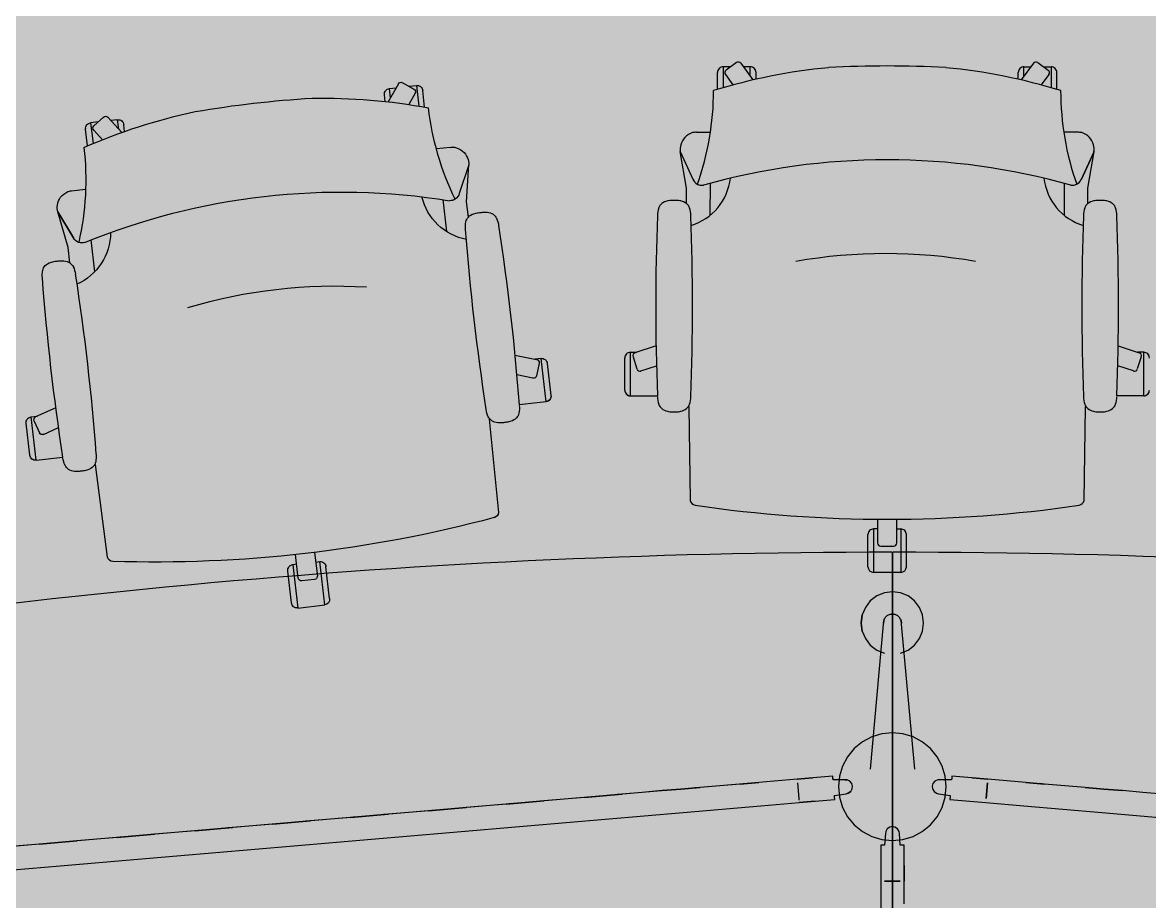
# Model space of a CAD drawing. Header units: millimetres. Extents: x 11706 to 69606, y 10911 to 38811.
# Drawn here: x 21605 to 23047, y 19914 to 21039 of the extents above; entities that cross this region are included whole.
import ezdxf

# ---------------------------------------------------------------- set-up
doc = ezdxf.new("R2010")
doc.units = ezdxf.units.MM
for name, color, linetype in [('floor', 172, 'Continuous'), ('Furniture', 34, 'Continuous'), ('wall', 5, 'Continuous')]:
    doc.layers.add(name, color=color, linetype=linetype)

msp = doc.modelspace()

# ---------------------------------------------------------------- hatches: boundary and pattern name
at = {"layer": 'floor', "true_color": 0xfef4cd}
h = msp.add_hatch(color=254, dxfattribs=at)
h.paths.add_polyline_path([(16506.5, 11710.5), (12406.5, 11710.5), (12406.6, 15810.5), (16506.5, 15810.5), (16506.5, 14810.5), (16606.5, 14810.5), (16606.5, 16010.5), (16506.5, 16010.5), (16506.5, 16910.5), (16606.5, 16910.5), (16606.5, 18185.5), (12406.5, 18185.5), (12406.5, 22335.5), (18706.5, 22335.5), (18706.5, 22085.5), (18956.5, 22085.5), (18956.5, 17085.5), (18706.5, 17085.5), (18706.5, 16485.5), (19306.5, 16485.5), (19306.5, 17085.5), (19056.5, 17085.5), (19056.5, 22085.5), (19306.5, 22085.5), (19306.5, 22335.5), (26106.5, 22335.5), (26106.5, 22085.5), (26706.5, 22085.5), (26706.5, 22685.5), (26106.5, 22685.5), (26106.5, 22435.5), (19306.5, 22435.5), (19306.5, 22956.8), (19206.5, 22956.8), (19206.5, 22685.5), (18706.5, 22685.5), (18706.5, 22435.5), (12406.5, 22435.5), (12406.5, 27460.5), (12606.5, 27460.5), (12606.5, 28260.5), (13406.5, 28260.5), (13406.5, 27460.5), (19206.5, 27460.5), (19206.5, 23766.8), (19306.5, 23766.8), (19306.5, 27460.5), (26356.5, 27460.5), (26356.5, 23766.8), (26456.5, 23766.8), (26456.5, 27460.5), (31206.5, 27460.5), (31206.5, 22435.5), (28206.5, 22435.5), (28206.5, 22335.5), (31206.5, 22335.5), (31206.5, 16835.5), (28206.5, 16835.5), (28206.5, 16735.5), (31206.5, 16735.5), (31206.5, 11710.5), (26806.5, 11710.5), (26806.5, 13826.7), (26706.5, 13826.7), (26706.5, 11710.5), (16606.5, 11710.5), (16606.5, 13910.5), (16506.5, 13910.5)])
h.paths.add_polyline_path([(26106.5, 17085.5), (26706.5, 17085.5), (26706.5, 16485.5), (26106.5, 16485.5)], flags=16)
at = {"layer": 'wall', "true_color": 0x706e6b}
h = msp.add_hatch(color=8, dxfattribs=at)
h.paths.add_polyline_path([(12406.5, 15910.5), (16506.5, 15910.5), (16506.5, 16010.5), (16606.5, 16010.5), (16606.5, 14810.5), (16506.5, 14810.5), (16506.5, 15810.5), (12406.5, 15810.5)])
h.paths.add_polyline_path([(68906.5, 19785.5), (65406.5, 19785.5), (65406.5, 19885.5), (65306.5, 19885.5), (65306.5, 19585.5), (65406.5, 19585.5), (65406.5, 19685.5), (68906.5, 19685.5)])
h.paths.add_polyline_path([(68906.5, 22460.5), (64667.3, 22460.5), (64667.3, 22311.1), (65306.5, 22311.1), (65306.5, 20885.5), (65406.5, 20885.5), (65406.5, 22311.1), (68906.5, 22311.1)])
h.paths.add_polyline_path([(16606.5, 13910.5), (16506.5, 13910.5), (16506.5, 11710.5), (16606.5, 11710.5)])
h.paths.add_polyline_path([(65406.5, 18585.5), (65306.5, 18585.5), (65306.5, 17010.5), (65406.5, 17010.5)])
h.paths.add_polyline_path([(63706.5, 16485.5), (63506.5, 16485.5), (63506.5, 11710.5), (63706.5, 11710.5)])
h.paths.add_polyline_path([(63906.5, 17010.5), (63706.5, 17010.5), (63706.5, 16760.5), (63906.5, 16760.5)])
h.paths.add_polyline_path([(66906.5, 17010.5), (64906.5, 17010.5), (64906.5, 16760.5), (66906.5, 16760.5)])
h.paths.add_polyline_path([(63481.5, 27460.5), (63331.5, 27460.5), (63331.5, 22685.5), (63481.5, 22685.5)], flags=16)
h.paths.add_polyline_path([(63856.5, 22460.5), (63706.5, 22460.5), (63706.5, 22310.5), (63856.5, 22310.5)], flags=17)
h.paths.add_polyline_path([(56081.5, 16485.5), (55931.5, 16485.5), (55931.5, 11710.5), (56081.5, 11710.5)])
h.paths.add_polyline_path([(48681.5, 16485.5), (48531.5, 16485.5), (48531.5, 11710.5), (48681.5, 11710.5)])
h.paths.add_polyline_path([(48681.5, 27460.5), (48531.5, 27460.5), (48531.5, 22685.5), (48681.5, 22685.5)], flags=16)
h.paths.add_polyline_path([(19056.5, 22085.5), (18956.5, 22085.5), (18956.5, 17085.5), (19056.5, 17085.5)])
h.paths.add_polyline_path([(26806.5, 13826.7), (26706.5, 13826.7), (26706.5, 11710.5), (26806.5, 11710.5)])
h.paths.add_polyline_path([(18706.5, 22435.5), (12406.5, 22435.5), (12406.5, 22335.5), (18706.5, 22335.5)])
h.paths.add_polyline_path([(26106.5, 22435.5), (19306.5, 22435.5), (19306.5, 22335.5), (26106.5, 22335.5)], flags=17)
h.paths.add_polyline_path([(12406.5, 18085.5), (12406.5, 18185.5), (16606.5, 18185.5), (16606.5, 16910.5), (16506.5, 16910.5), (16506.5, 18085.5)])
h.paths.add_polyline_path([(31206.5, 16835.5), (28206.5, 16835.5), (28206.5, 16735.5), (31206.5, 16735.5)])
h.paths.add_polyline_path([(19306.5, 22956.8), (19206.5, 22956.8), (19206.5, 22685.5), (19306.5, 22685.5)], flags=17)
h.paths.add_polyline_path([(28206.5, 22435.5), (31206.5, 22435.5), (31206.5, 22335.5), (28206.5, 22335.5)], flags=17)
h.paths.add_polyline_path([(69506.5, 20085.5), (68906.5, 20085.5), (68906.5, 19485.5), (69506.5, 19485.5)])
h.paths.add_polyline_path([(66906.5, 15610.5), (66906.5, 17010.5), (68906.5, 17010.5), (68906.5, 17885.5), (69606.5, 17885.5), (69606.5, 16310.5), (67606.5, 16310.5), (67606.5, 15610.5)])
h.paths.add_polyline_path([(48606.5, 20751.9), (48506.5, 20751.9), (48506.5, 18419.2), (48606.5, 18419.2)])
h.paths.add_polyline_path([(43506.5, 11710.5), (44106.5, 11710.5), (44106.5, 11010.5), (43506.5, 11010.5)])
h.paths.add_polyline_path([(63106.5, 22685.5), (63706.5, 22685.5), (63706.5, 22085.5), (63106.5, 22085.5)], flags=17)
h.paths.add_polyline_path([(69606.5, 23085.5), (68906.5, 23085.5), (68906.5, 21685.5), (69606.5, 21685.5)])
h.paths.add_polyline_path([(65706.5, 11710.5), (66906.5, 11710.5), (66906.5, 14610.5), (67606.5, 14610.5), (67606.5, 10910.5), (65706.5, 10910.5)])
h.paths.add_polyline_path([(62706.5, 11710.5), (64106.5, 11710.5), (64106.5, 10910.5), (62706.5, 10910.5)])
h.paths.add_polyline_path([(55306.5, 11710.5), (56706.5, 11710.5), (56706.5, 10910.5), (55306.5, 10910.5)])
h.paths.add_polyline_path([(47906.5, 11710.5), (49306.5, 11710.5), (49306.5, 10910.5), (47906.5, 10910.5)])
h.paths.add_polyline_path([(60506.5, 11710.5), (61106.5, 11710.5), (61106.5, 11010.5), (60506.5, 11010.5)])
h.paths.add_polyline_path([(58306.5, 11710.5), (58906.5, 11710.5), (58906.5, 11010.5), (58306.5, 11010.5)])
h.paths.add_polyline_path([(53106.5, 11710.5), (53706.5, 11710.5), (53706.5, 11010.5), (53106.5, 11010.5)])
h.paths.add_polyline_path([(50906.5, 11710.5), (51506.5, 11710.5), (51506.5, 11010.5), (50906.5, 11010.5)])
h.paths.add_polyline_path([(45706.5, 11710.5), (46306.5, 11710.5), (46306.5, 11010.5), (45706.5, 11010.5)])
h.paths.add_polyline_path([(48306.5, 17085.5), (48906.5, 17085.5), (48906.5, 16485.5), (48306.5, 16485.5)])
h.paths.add_polyline_path([(55706.5, 17085.5), (56306.5, 17085.5), (56306.5, 16485.5), (55706.5, 16485.5)])
h.paths.add_polyline_path([(63106.5, 17085.5), (63706.5, 17085.5), (63706.5, 16485.5), (63106.5, 16485.5)])
h.paths.add_polyline_path([(55706.5, 22685.5), (56306.5, 22685.5), (56306.5, 22085.5), (55706.5, 22085.5)], flags=17)
h.paths.add_polyline_path([(48306.5, 22685.5), (48906.5, 22685.5), (48906.5, 22085.5), (48306.5, 22085.5)], flags=17)
h.paths.add_polyline_path([(40506.5, 11710.5), (41906.5, 11710.5), (41906.5, 10910.5), (40506.5, 10910.5)])
h.paths.add_polyline_path([(33506.5, 17085.5), (34106.5, 17085.5), (34106.5, 16485.5), (33506.5, 16485.5)])
h.paths.add_polyline_path([(40906.5, 17085.5), (41506.5, 17085.5), (41506.5, 16485.5), (40906.5, 16485.5)])
h.paths.add_polyline_path([(40906.5, 22685.5), (41506.5, 22685.5), (41506.5, 22085.5), (40906.5, 22085.5)], flags=17)
h.paths.add_polyline_path([(33506.5, 22685.5), (34106.5, 22685.5), (34106.5, 22085.5), (33506.5, 22085.5)], flags=17)
h.paths.add_polyline_path([(26406.5, 20751.9), (26506.5, 20751.9), (26506.5, 18419.2), (26406.5, 18419.2)])
h.paths.add_polyline_path([(33106.5, 11710.5), (34506.5, 11710.5), (34506.5, 10910.5), (33106.5, 10910.5)])
h.paths.add_polyline_path([(38306.5, 11710.5), (38906.5, 11710.5), (38906.5, 11010.5), (38306.5, 11010.5)])
h.paths.add_polyline_path([(36106.5, 11710.5), (36706.5, 11710.5), (36706.5, 11010.5), (36106.5, 11010.5)])
h.paths.add_polyline_path([(30906.5, 11710.5), (31506.5, 11710.5), (31506.5, 11010.5), (30906.5, 11010.5)])
h.paths.add_polyline_path([(11746.5, 20385.5), (12406.5, 20385.5), (12406.5, 20985.5), (11746.5, 20985.5)])
h.paths.add_polyline_path([(12406.5, 20985.5), (11706.5, 20985.5), (11706.5, 23360.5), (12406.5, 23360.5)])
h.paths.add_polyline_path([(11746.5, 18785.5), (12406.5, 18785.5), (12406.5, 18185.5), (11746.5, 18185.5)])
h.paths.add_polyline_path([(11746.5, 15210.5), (12406.5, 15210.5), (12406.5, 15810.5), (11746.5, 15810.5)])
h.paths.add_polyline_path([(11746.5, 13610.5), (12406.5, 13610.5), (12406.5, 13010.5), (11746.5, 13010.5)])
h.paths.add_polyline_path([(12406.5, 18185.5), (11706.5, 18185.5), (11706.5, 15810.5), (12406.5, 15810.5)])
h.paths.add_polyline_path([(25706.5, 11710.5), (27106.5, 11710.5), (27106.5, 10910.5), (25706.5, 10910.5)])
h.paths.add_polyline_path([(18306.5, 11710.5), (19706.5, 11710.5), (19706.5, 10910.5), (18306.5, 10910.5)])
h.paths.add_polyline_path([(28706.5, 11710.5), (29306.5, 11710.5), (29306.5, 11010.5), (28706.5, 11010.5)])
h.paths.add_polyline_path([(23506.5, 11710.5), (24106.5, 11710.5), (24106.5, 11010.5), (23506.5, 11010.5)])
h.paths.add_polyline_path([(21306.5, 11710.5), (21906.5, 11710.5), (21906.5, 11010.5), (21306.5, 11010.5)])
h.paths.add_polyline_path([(16306.5, 11710.5), (16906.5, 11710.5), (16906.5, 11010.5), (16306.5, 11010.5)])
h.paths.add_polyline_path([(14306.5, 11710.5), (14906.5, 11710.5), (14906.5, 11010.5), (14306.5, 11010.5)])
h.paths.add_polyline_path([(11706.5, 13010.5), (12406.5, 13010.5), (12406.5, 11710.5), (12906.5, 11710.5), (12906.5, 10910.5), (11706.5, 10910.5)])
h.paths.add_polyline_path([(18706.5, 17085.5), (19306.5, 17085.5), (19306.5, 16485.5), (18706.5, 16485.5)])
h.paths.add_polyline_path([(26106.5, 17085.5), (26706.5, 17085.5), (26706.5, 16485.5), (26106.5, 16485.5)])
h.paths.add_polyline_path([(26106.5, 22685.5), (26706.5, 22685.5), (26706.5, 22085.5), (26106.5, 22085.5)], flags=17)
h.paths.add_polyline_path([(18706.5, 22685.5), (19306.5, 22685.5), (19306.5, 22085.5), (18706.5, 22085.5)], flags=17)
h.paths.add_polyline_path([(14306.5, 31260.5), (14406.5, 31260.5), (14406.5, 30060.5), (14906.5, 30060.5), (14906.5, 29960.5), (14306.5, 29960.5)], flags=17)
h.paths.add_polyline_path([(26456.5, 27460.5), (26356.5, 27460.5), (26356.5, 23766.8), (26456.5, 23766.8)], flags=17)
h.paths.add_polyline_path([(19306.5, 27460.5), (19206.5, 27460.5), (19206.5, 23766.8), (19306.5, 23766.8)], flags=17)
h.paths.add_polyline_path([(11706.5, 28260.5), (12606.5, 28260.5), (12606.5, 27460.5), (12406.5, 27460.5), (12406.5, 26160.5), (11706.5, 26160.5)])
h.paths.add_polyline_path([(16906.5, 27460.5), (13406.5, 27460.5), (13406.5, 28260.5), (16906.5, 28260.5)])
h.paths.add_polyline_path([(11906.5, 30560.5), (11906.5, 31860.5), (15506.5, 31860.5), (15506.5, 28260.5), (14906.5, 28260.5), (14906.5, 31260.5), (12506.5, 31260.5), (12506.5, 30560.5)])
h.paths.add_polyline_path([(12506.5, 29560.5), (11906.5, 29560.5), (11906.5, 28260.5), (12506.5, 28260.5)], flags=17)
h.paths.add_polyline_path([(33106.5, 27460.5), (34506.5, 27460.5), (34506.5, 28260.5), (33106.5, 28260.5)], flags=16)
h.paths.add_polyline_path([(11746.5, 23960.5), (12406.5, 23960.5), (12406.5, 23360.5), (11746.5, 23360.5)])
h.paths.add_polyline_path([(11746.5, 25560.5), (12406.5, 25560.5), (12406.5, 26160.5), (11746.5, 26160.5)])
h.paths.add_polyline_path([(25706.5, 27460.5), (27106.5, 27460.5), (27106.5, 28260.5), (25706.5, 28260.5)], flags=17)
h.paths.add_polyline_path([(18306.5, 27460.5), (19706.5, 27460.5), (19706.5, 28260.5), (18306.5, 28260.5)], flags=17)
h.paths.add_polyline_path([(23506.5, 27460.5), (24106.5, 27460.5), (24106.5, 28160.5), (23506.5, 28160.5)], flags=17)
h.paths.add_polyline_path([(21306.5, 27460.5), (21906.5, 27460.5), (21906.5, 28160.5), (21306.5, 28160.5)], flags=17)
h.paths.add_polyline_path([(30906.5, 27460.5), (31506.5, 27460.5), (31506.5, 28160.5), (30906.5, 28160.5)], flags=17)
h.paths.add_polyline_path([(28706.5, 27460.5), (29306.5, 27460.5), (29306.5, 28160.5), (28706.5, 28160.5)], flags=17)
h.paths.add_polyline_path([(47906.5, 27660.5), (46306.5, 27660.5), (46306.5, 27460.5), (47906.5, 27460.5)], flags=17)
h.paths.add_polyline_path([(45706.5, 27660.5), (44106.5, 27660.5), (44106.5, 27460.5), (45706.5, 27460.5)], flags=17)
h.paths.add_polyline_path([(43006.5, 27460.5), (43006.5, 28260.5), (43406.5, 28260.5), (43406.5, 29360.5), (44106.5, 29360.5), (44106.5, 28260.5), (44106.5, 27460.5)], flags=16)
h.paths.add_polyline_path([(46306.5, 27460.5), (45706.5, 27460.5), (45706.5, 28160.5), (46306.5, 28160.5)], flags=16)
h.paths.add_polyline_path([(55306.5, 27460.5), (56706.5, 27460.5), (56706.5, 28260.5), (55306.5, 28260.5)], flags=16)
h.paths.add_polyline_path([(47906.5, 27460.5), (49306.5, 27460.5), (49306.5, 28260.5), (47906.5, 28260.5)], flags=16)
h.paths.add_polyline_path([(53106.5, 27460.5), (53706.5, 27460.5), (53706.5, 28160.5), (53106.5, 28160.5)], flags=16)
h.paths.add_polyline_path([(50906.5, 27460.5), (51506.5, 27460.5), (51506.5, 28160.5), (50906.5, 28160.5)], flags=16)
h.paths.add_polyline_path([(38306.5, 27460.5), (38306.5, 28260.5), (38406.5, 28260.5), (38406.5, 29160.5), (39106.5, 29160.5), (39106.5, 28260.5), (39406.5, 28260.5), (39406.5, 27460.5)], flags=16)
h.paths.add_polyline_path([(40969.2, 28260.5), (41451.7, 28260.5), (41451.7, 27460.5), (40969.2, 27460.5)], flags=17)
h.paths.add_polyline_path([(67906.5, 27460.5), (67906.5, 28260.5), (69606.5, 28260.5), (69606.5, 26885.5), (68906.5, 26885.5), (68906.5, 27460.5)])
h.paths.add_polyline_path([(65706.5, 27460.5), (66306.5, 27460.5), (66306.5, 28160.5), (65706.5, 28160.5)])
h.paths.add_polyline_path([(62706.5, 27460.5), (64106.5, 27460.5), (64106.5, 28260.5), (62706.5, 28260.5)], flags=16)
h.paths.add_polyline_path([(60506.5, 27460.5), (61106.5, 27460.5), (61106.5, 28160.5), (60506.5, 28160.5)], flags=16)
h.paths.add_polyline_path([(58306.5, 27460.5), (58906.5, 27460.5), (58906.5, 28160.5), (58306.5, 28160.5)], flags=16)
h.paths.add_polyline_path([(69506.5, 25285.5), (68906.5, 25285.5), (68906.5, 24685.5), (69506.5, 24685.5)])
h.paths.add_polyline_path([(48906.5, 31560.5), (48606.5, 31560.5), (48606.5, 31260.5), (48906.5, 31260.5)])
h.paths.add_polyline_path([(48906.5, 38810.5), (48606.5, 38810.5), (48606.5, 38510.5), (48906.5, 38510.5)])
h.paths.add_polyline_path([(45106.5, 33360.5), (45106.5, 38810.5), (44256.5, 38810.5), (44256.5, 38110.5), (44406.5, 38110.5), (44406.5, 33360.5)])
h.paths.add_polyline_path([(41106.5, 32860.5), (41506.5, 32860.5), (41506.5, 33760.5), (41106.5, 33760.5), (41106.5, 38110.5), (40756.5, 38110.5), (40756.5, 38810.5), (41756.5, 38810.5), (41756.5, 38110.5), (41606.5, 38110.5), (41606.5, 31960.5), (41706.5, 31960.5), (41706.5, 31260.5), (41106.5, 31260.5)])
h.paths.add_polyline_path([(43656.5, 38760.5), (43306.5, 38760.5), (43306.5, 38110.5), (43656.5, 38110.5)])
h.paths.add_polyline_path([(42706.5, 38760.5), (42356.5, 38760.5), (42356.5, 38110.5), (42706.5, 38110.5)])
h.paths.add_polyline_path([(33906.5, 37485.5), (33906.5, 38810.5), (39156.5, 38810.5), (39156.5, 38110.5), (34606.5, 38110.5), (34606.5, 37485.5)])
h.paths.add_polyline_path([(39106.5, 31260.5), (38406.5, 31260.5), (38406.5, 30360.5), (39106.5, 30360.5)])
h.paths.add_polyline_path([(33906.5, 32585.5), (34606.5, 32585.5), (34606.5, 31960.5), (39406.5, 31960.5), (39406.5, 31260.5), (33906.5, 31260.5)])
h.paths.add_polyline_path([(38556.5, 34460.5), (39156.5, 34460.5), (39156.5, 33860.5), (38556.5, 33860.5)])
h.paths.add_polyline_path([(38556.5, 36210.5), (39156.5, 36210.5), (39156.5, 35610.5), (38556.5, 35610.5)])
h.paths.add_polyline_path([(36506.5, 34460.5), (37106.5, 34460.5), (37106.5, 33860.5), (36506.5, 33860.5)])
h.paths.add_polyline_path([(36506.5, 36210.5), (37106.5, 36210.5), (37106.5, 35610.5), (36506.5, 35610.5)])
h.paths.add_polyline_path([(34606.5, 36285.5), (33906.5, 36285.5), (33906.5, 33785.5), (34606.5, 33785.5)])
h.paths.add_polyline_path([(41206.5, 33760.5), (41106.5, 33760.5), (41106.5, 32860.5), (41206.5, 32860.5)], flags=17)
h.paths.add_polyline_path([(42606.5, 31260.5), (43406.5, 31260.5), (43406.5, 30360.5), (44106.5, 30360.5), (44106.5, 31260.5), (45106.5, 31260.5), (45106.5, 33360.5), (44406.5, 33360.5), (44406.5, 31960.5), (42606.5, 31960.5)])
h.paths.add_polyline_path([(45206.5, 31360.5), (45106.5, 31360.5), (45106.5, 31260.5), (45206.5, 31260.5)])
h.paths.add_polyline_path([(45006.5, 36635.5), (44506.5, 36635.5), (44506.5, 35635.5), (45006.5, 35635.5)], flags=16)
h.paths.add_polyline_path([(45006.5, 34435.5), (44506.5, 34435.5), (44506.5, 33435.5), (45006.5, 33435.5)], flags=16)
edge = h.paths.add_edge_path()
edge.add_line((65406.5, 20885.5), (65306.5, 20885.5))
edge.add_line((65406.5, 19885.5), (65306.5, 19885.5))
edge.add_line((14406.5, 30060.5), (14575.3, 31124.3))

# ---------------------------------------------------------------- linework, layer by layer
at = {"layer": 'Furniture'}
for p, q in [((22501.7, 20982), (22501.7, 20955.3)), ((22511.3, 20982), (22501.7, 20982)), ((22518.8, 20987.5), (22505.4, 20977.7)), ((22524.3, 20986.6), (22539.8, 20965.2)), ((22536.4, 20982), (22527.6, 20982)), ((22536.4, 20970), (22536.4, 20982)), ((22898.6, 20986.6), (22883.1, 20965.2)), ((22886.6, 20970), (22886.6, 20982)), ((22886.6, 20982), (22895.3, 20982)), ((22904.2, 20987.5), (22917.6, 20977.7)), ((22911.7, 20982), (22921.3, 20982)), ((22921.3, 20982), (22921.3, 20955.3)), ((22494.4, 20953.2), (22494.4, 20974.6)), ((22504.5, 20972.2), (22514.2, 20958.8)), ((22543.7, 20966.1), (22543.7, 20974.6)), ((22879.3, 20966.1), (22879.3, 20974.6)), ((22918.4, 20972.2), (22908.7, 20958.8)), ((22928.6, 20953.2), (22928.6, 20974.6)), ((22086.2, 20960.2), (22073.2, 20937.3)), ((22074.7, 20954.3), (22083.4, 20955.3)), ((22076.1, 20942.3), (22074.7, 20954.3)), ((22091.6, 20961.7), (22106, 20953.6)), ((22099.7, 20957.1), (22109.2, 20958.2)), ((22109.2, 20958.2), (22112.2, 20931.7)), ((22119.7, 20930.4), (22117.3, 20951.8)), ((22069.3, 20937.7), (22068.3, 20946.2)), ((22107.5, 20948.2), (22099.4, 20933.8)), ((21701.8, 20911.5), (21692.3, 20910.4)), ((21692.3, 20910.4), (21695.4, 20883.9)), ((21708.7, 20917.8), (21696.5, 20906.6)), ((21714.3, 20917.5), (21732.1, 20898.1)), ((21726.8, 20914.3), (21718.1, 20913.3)), ((21728.2, 20902.4), (21726.8, 20914.3)), ((21688.4, 20880.9), (21685.9, 20902.3)), ((21696.2, 20901), (21707.4, 20888.8)), ((21735.8, 20899.4), (21734.9, 20907.9)), ((22467.4, 20898.3), (22485.5, 20898.3)), ((22955.5, 20898.3), (22937.5, 20898.3)), ((22152.7, 20879), (22134.8, 20877)), ((22454.8, 20826.8), (22446.8, 20873.6)), ((22446.8, 20873.6), (22463, 20838.3)), ((22976.2, 20873.6), (22960, 20838.3)), ((22960, 20838.3), (22976.2, 20873.6)), ((22968.2, 20826.8), (22976.2, 20873.6)), ((22176.1, 20856.8), (22164, 20819.9)), ((22173.4, 20809.4), (22176.1, 20856.8)), ((21667.8, 20823.4), (21685.8, 20825.4)), ((22454.7, 20807.1), (22454.8, 20826.8)), ((22485, 20833), (22484.8, 20792)), ((22938, 20833), (22938.2, 20792)), ((22968.2, 20807.1), (22968.2, 20826.8)), ((22142.8, 20812.1), (22147.6, 20771.4)), ((22175.8, 20789.8), (22173.4, 20809.4)), ((21663.4, 20750.9), (21650.2, 20796.4)), ((21650.2, 20796.4), (21670.3, 20763.2)), ((21670.3, 20763.2), (21650.2, 20796.4)), ((21665.6, 20731.3), (21663.4, 20750.9)), ((21692.7, 20760.5), (21697.2, 20719.7)), ((22415.8, 20624.9), (22388.8, 20616.1)), ((23007.1, 20624.9), (23034.1, 20616.1)), ((22235.2, 20613.3), (22263, 20607.7)), ((22268.6, 20609), (22260.9, 20608.1)), ((22275, 20553.6), (22268.6, 20609)), ((22375.8, 20568.3), (22375.8, 20609.5)), ((22383.1, 20561.1), (22383.1, 20616.8)), ((22383.1, 20616.8), (22390.9, 20616.8)), ((22386.3, 20611.1), (22391.4, 20595.4)), ((23036.7, 20611.1), (23031.6, 20595.4)), ((23039.8, 20616.8), (23032.1, 20616.8)), ((23039.8, 20561.1), (23039.8, 20616.8)), ((22266.1, 20603), (22262.8, 20586.8)), ((22281.4, 20561.6), (22276.7, 20602.5)), ((22396.4, 20592.9), (22416.4, 20599.4)), ((23026.6, 20592.9), (23006.6, 20599.4)), ((22258.2, 20583.7), (22237.6, 20587.8)), ((22275, 20553.6), (22240.7, 20549.7)), ((22383.1, 20561.1), (22417.6, 20561.1)), ((23039.8, 20561.1), (23005.4, 20561.1)), ((21616.2, 20534.1), (21623.9, 20534.9)), ((21622.5, 20478.7), (21616.2, 20534.1)), ((21647.8, 20545.8), (21621.9, 20534.1)), ((22457.9, 20547), (22459.6, 20427.3)), ((22963.4, 20427.3), (22965.1, 20547)), ((21614.5, 20485.1), (21609.8, 20525.9)), ((21620, 20528.8), (21626.8, 20513.8)), ((21632.1, 20511.8), (21651.2, 20520.5)), ((22202.3, 20531), (22214.3, 20412)), ((21622.5, 20478.7), (21656.8, 20482.6)), ((21713.7, 20354.5), (21698.4, 20473.2)), ((22699.3, 20390.8), (22694.1, 20390.8)), ((22694.2, 20390.8), (22694.2, 20335.1)), ((22699.3, 20403.2), (22699.3, 20372.8)), ((22723.7, 20372.8), (22723.7, 20403.2)), ((22723.7, 20390.8), (22728.8, 20390.8)), ((22728.8, 20390.8), (22728.8, 20335.1)), ((22686.9, 20342.3), (22686.9, 20383.5)), ((22736.1, 20342.3), (22736.1, 20383.5)), ((21978.9, 20360.6), (21982.4, 20330.5)), ((22703.2, 20368.8), (22719.8, 20368.8)), ((21958, 20327.7), (21954.6, 20357.9)), ((21980.3, 20348.4), (21985.4, 20349)), ((21985.3, 20349), (21991.7, 20293.6)), ((22718.2, 18761.8), (22718.2, 20360.2)), ((22718.2, 20360.2), (22718.2, 18761.8)), ((21949.2, 20296), (21944.6, 20336.9)), ((21956, 20345.6), (21951, 20345)), ((21951, 20345), (21957.3, 20289.6)), ((21998.1, 20301.6), (21993.4, 20342.5)), ((22728.8, 20335.1), (22694.1, 20335.1)), ((21978.9, 20326.1), (21962.4, 20324.2)), ((22698.2, 20305), (22689.9, 20298.6)), ((22707.9, 20309), (22698.2, 20305)), ((22718.2, 20310.4), (22707.9, 20309)), ((22728.6, 20309), (22718.2, 20310.4)), ((22738.2, 20305), (22728.6, 20309)), ((22746.5, 20298.6), (22738.2, 20305)), ((21957.3, 20289.6), (21991.8, 20293.6)), ((22683.6, 20290.4), (22679.6, 20280.7)), ((22689.9, 20298.6), (22683.6, 20290.4)), ((22752.8, 20290.4), (22746.5, 20298.6)), ((22756.8, 20280.7), (22752.8, 20290.4)), ((22679.6, 20280.7), (22678.2, 20270.4)), ((22678.2, 20270.4), (22679.6, 20280.7)), ((22679.6, 20280.7), (22678.2, 20270.4)), ((22707.1, 20273.3), (22708.2, 20276.1)), ((22708.9, 20277.3), (22707.2, 20273.9)), ((22711.7, 20280), (22708.9, 20277.3)), ((22718.2, 20282), (22711.7, 20280)), ((22712.4, 20280.4), (22715.2, 20281.5)), ((22715.2, 20281.5), (22718.2, 20281.9)), ((22724.7, 20280), (22718.2, 20282)), ((22718.2, 20281.9), (22721.2, 20281.5)), ((22721.2, 20281.5), (22724, 20280.4)), ((22727.5, 20277.3), (22724.7, 20280)), ((22729.2, 20273.9), (22727.5, 20277.3)), ((22728.2, 20276.1), (22729.4, 20273.3)), ((22758.2, 20270.4), (22756.8, 20280.7)), ((22678.2, 20270.4), (22679.6, 20260)), ((22679.6, 20260), (22678.2, 20270.4)), ((22679.6, 20260), (22683.6, 20250.4)), ((22706.6, 20268.8), (22689.6, 20083.6)), ((22706.7, 20269.7), (22706.6, 20268.8)), ((22707.1, 20273.4), (22706.7, 20269.7)), ((22706.7, 20270.4), (22707.1, 20273.3)), ((22707.2, 20273.9), (22707.1, 20273.4)), ((22729.3, 20273.4), (22729.2, 20273.9)), ((22729.7, 20269.7), (22729.3, 20273.4)), ((22729.4, 20273.3), (22729.8, 20270.4)), ((22729.8, 20268.8), (22729.7, 20269.7)), ((22746.8, 20083.6), (22729.8, 20268.8)), ((22752.8, 20250.4), (22756.8, 20260)), ((22756.8, 20260), (22758.2, 20270.4)), ((22683.6, 20250.4), (22689.9, 20242.1)), ((22746.5, 20242.1), (22752.8, 20250.4)), ((22689.9, 20242.1), (22698.2, 20235.7)), ((22698.2, 20235.7), (22707.9, 20231.7)), ((22728.6, 20231.7), (22738.2, 20235.7)), ((22738.2, 20235.7), (22746.5, 20242.1)), ((22718.2, 20130), (22704.7, 20128.6)), ((22718.2, 20130), (22704.7, 20128.6)), ((22731.7, 20128.6), (22718.2, 20130)), ((22679.9, 20118.3), (22669.4, 20109.7)), ((22691.8, 20124.7), (22679.9, 20118.3)), ((22704.7, 20128.6), (22691.8, 20124.7)), ((22744.6, 20124.7), (22731.7, 20128.6)), ((22756.5, 20118.3), (22744.6, 20124.7)), ((22767, 20109.7), (22756.5, 20118.3)), ((22669.4, 20109.7), (22660.8, 20099.3)), ((22775.6, 20099.3), (22767, 20109.7)), ((22654.5, 20087.4), (22650.5, 20074.4)), ((22660.8, 20099.3), (22654.5, 20087.4)), ((22782, 20087.4), (22775.6, 20099.3)), ((22785.9, 20074.4), (22782, 20087.4)), ((22642, 20074.6), (22596.2, 20070.7)), ((22616.1, 20072.4), (22596.2, 20070.7)), ((22596.2, 20070.7), (22616.1, 20072.4)), ((22642.2, 20071.6), (22642, 20074.6)), ((22642, 20073.9), (22642, 20074.6)), ((22642.2, 20072.1), (22642, 20073.9)), ((22650.5, 20074.4), (22649.2, 20061)), ((22787.2, 20061), (22785.9, 20074.4)), ((22787.2, 20061), (22785.9, 20074.4)), ((22794.4, 20074.6), (22794.2, 20071.6)), ((22794.4, 20073.9), (22794.2, 20071.6)), ((22794.4, 20073.9), (22794.2, 20072.1)), ((22840.3, 20070.7), (22794.4, 20074.6)), ((22794.4, 20074.6), (22794.4, 20073.9)), ((22840.3, 20070.7), (22820.3, 20072.4)), ((22840.3, 20070.7), (22820.3, 20072.4)), ((22820.3, 20072.4), (22840.3, 20070.7)), ((22447.7, 20057.9), (22348.1, 20049.4)), ((22447.7, 20057.9), (22423.8, 20055.9)), ((22447.7, 20057.9), (22423.8, 20055.9)), ((22423.8, 20055.9), (22447.7, 20057.9)), ((22547.3, 20066.5), (22447.7, 20057.9)), ((22471.6, 20060), (22447.7, 20057.9)), ((22471.6, 20060), (22447.7, 20057.9)), ((22447.7, 20057.9), (22471.6, 20060)), ((22471.6, 20060), (22465.6, 20059.5)), ((22497.5, 20062.2), (22471.6, 20060)), ((22523.4, 20064.4), (22497.5, 20062.2)), ((22547.3, 20066.5), (22523.4, 20064.4)), ((22547.3, 20066.5), (22523.4, 20064.4)), ((22523.4, 20064.4), (22547.3, 20066.5)), ((22596.2, 20070.7), (22547.3, 20066.5)), ((22596.6, 20065.7), (22598.3, 20045.8)), ((22642.4, 20069.6), (22642.2, 20072.1)), ((22642.2, 20071.6), (22642.4, 20069.6)), ((22642.4, 20069.6), (22642.2, 20071.6)), ((22657.4, 20069.9), (22642.4, 20069.6)), ((22657.4, 20069.9), (22642.4, 20069.6)), ((22649.2, 20061), (22650.5, 20047.5)), ((22649.2, 20061), (22650.5, 20047.5)), ((22660.2, 20069.7), (22657.4, 20069.9)), ((22657.4, 20069.9), (22660.2, 20069.7)), ((22660.2, 20069.7), (22657.4, 20069.9)), ((22660.2, 20069.7), (22657.4, 20069.9)), ((22663.7, 20068.1), (22660.2, 20069.7)), ((22663.7, 20068.1), (22660.2, 20069.7)), ((22663.7, 20068.1), (22660.2, 20069.7)), ((22666.3, 20064.9), (22663.7, 20068.1)), ((22666.3, 20064.9), (22663.7, 20068.1)), ((22664.9, 20054.9), (22666.8, 20058.4)), ((22664.9, 20054.9), (22666.8, 20058.4)), ((22667.2, 20061.7), (22666.3, 20064.9)), ((22667.2, 20061.7), (22666.3, 20064.9)), ((22667.2, 20061.7), (22666.3, 20064.9)), ((22666.8, 20058.4), (22667.2, 20061.7)), ((22666.8, 20058.4), (22667.2, 20061.7)), ((22666.8, 20058.4), (22667.2, 20061.7)), ((22770.1, 20064.9), (22769.2, 20061.7)), ((22770.1, 20064.9), (22769.2, 20061.7)), ((22769.2, 20061.7), (22769.6, 20058.4)), ((22769.6, 20058.4), (22771.6, 20054.9)), ((22769.6, 20058.4), (22771.6, 20054.9)), ((22772.7, 20068.1), (22770.1, 20064.9)), ((22772.7, 20068.1), (22770.1, 20064.9)), ((22776.3, 20069.7), (22772.7, 20068.1)), ((22779, 20069.9), (22776.3, 20069.7)), ((22794, 20069.6), (22779, 20069.9)), ((22794, 20069.6), (22779, 20069.9)), ((22785.9, 20047.5), (22787.2, 20061)), ((22794.2, 20072.1), (22794, 20069.6)), ((22794.2, 20071.6), (22794, 20069.6)), ((22794.2, 20071.6), (22794, 20069.6)), ((22839.8, 20065.7), (22838.1, 20045.8)), ((22838.1, 20045.8), (22839.8, 20065.7)), ((22889.1, 20066.5), (22840.3, 20070.7)), ((22913, 20064.4), (22889.1, 20066.5)), ((22913, 20064.4), (22889.1, 20066.5)), ((22889.1, 20066.5), (22913, 20064.4)), ((22913, 20064.4), (22907, 20064.9)), ((22938.9, 20062.2), (22913, 20064.4)), ((22964.8, 20060), (22938.9, 20062.2)), ((22988.7, 20057.9), (22964.8, 20060)), ((22988.7, 20057.9), (22964.8, 20060)), ((22964.8, 20060), (22988.7, 20057.9)), ((23012.6, 20055.9), (22988.7, 20057.9)), ((23012.6, 20055.9), (22988.7, 20057.9)), ((22988.7, 20057.9), (23012.6, 20055.9)), ((22348.1, 20049.4), (22248.4, 20040.8)), ((22298.2, 20045.1), (22272.3, 20042.9)), ((22324.1, 20047.3), (22298.2, 20045.1)), ((22348.1, 20049.4), (22324.1, 20047.3)), ((22348.1, 20049.4), (22324.1, 20047.3)), ((22324.1, 20047.3), (22348.1, 20049.4)), ((22372, 20051.4), (22348.1, 20049.4)), ((22372, 20051.4), (22348.1, 20049.4)), ((22348.1, 20049.4), (22372, 20051.4)), ((22372, 20051.4), (22366, 20050.9)), ((22397.9, 20053.7), (22372, 20051.4)), ((22423.8, 20055.9), (22397.9, 20053.7)), ((22429.8, 20056.4), (22423.8, 20055.9)), ((22598.3, 20045.8), (22598.5, 20043.8)), ((22598.7, 20040.8), (22644.5, 20044.7)), ((22644.1, 20049.7), (22659, 20052)), ((22644.1, 20049.7), (22659, 20052)), ((22644.1, 20049.7), (22659, 20052)), ((22644.3, 20047.7), (22644.1, 20049.7)), ((22644.3, 20047.3), (22644.1, 20049.7)), ((22644.5, 20044.7), (22644.3, 20047.7)), ((22644.5, 20045.4), (22644.3, 20047.3)), ((22644.5, 20044.7), (22644.5, 20045.4)), ((22650.5, 20047.5), (22654.5, 20034.5)), ((22659, 20052), (22661.6, 20052.6)), ((22661.6, 20052.6), (22659, 20052)), ((22659, 20052), (22661.6, 20052.6)), ((22659, 20052), (22661.6, 20052.6)), ((22661.6, 20052.6), (22664.9, 20054.9)), ((22661.6, 20052.6), (22664.9, 20054.9)), ((22664.9, 20054.9), (22661.6, 20052.6)), ((22661.6, 20052.6), (22664.9, 20054.9)), ((22771.6, 20054.9), (22774.8, 20052.6)), ((22771.6, 20054.9), (22774.8, 20052.6)), ((22774.8, 20052.6), (22777.4, 20052)), ((22777.4, 20052), (22792.3, 20049.7)), ((22782, 20034.5), (22785.9, 20047.5)), ((22792.1, 20047.7), (22791.9, 20044.7)), ((22792.1, 20047.7), (22791.9, 20045.4)), ((22792.1, 20047.3), (22791.9, 20045.4)), ((22791.9, 20045.4), (22791.9, 20044.7)), ((22791.9, 20044.7), (22837.7, 20040.8)), ((22792.3, 20049.7), (22792.1, 20047.7)), ((22792.3, 20049.7), (22792.1, 20047.3)), ((23012.6, 20055.9), (23006.7, 20056.4)), ((23038.5, 20053.7), (23012.6, 20055.9)), ((23064.4, 20051.4), (23038.5, 20053.7)), ((22148.8, 20032.3), (22049.2, 20023.7)), ((22124.9, 20030.2), (22099, 20028)), ((22148.8, 20032.3), (22124.9, 20030.2)), ((22148.8, 20032.3), (22124.9, 20030.2)), ((22124.9, 20030.2), (22148.8, 20032.3)), ((22248.4, 20040.8), (22148.8, 20032.3)), ((22172.7, 20034.3), (22148.8, 20032.3)), ((22172.7, 20034.3), (22148.8, 20032.3)), ((22148.8, 20032.3), (22172.7, 20034.3)), ((22198.6, 20036.6), (22172.7, 20034.3)), ((22224.5, 20038.8), (22198.6, 20036.6)), ((22248.4, 20040.8), (22224.5, 20038.8)), ((22248.4, 20040.8), (22224.5, 20038.8)), ((22224.5, 20038.8), (22248.4, 20040.8)), ((22230.5, 20039.3), (22224.5, 20038.8)), ((22272.3, 20042.9), (22248.4, 20040.8)), ((22272.3, 20042.9), (22248.4, 20040.8)), ((22248.4, 20040.8), (22272.3, 20042.9)), ((22450.3, 20028), (22549.9, 20036.6)), ((22549.9, 20036.6), (22598.7, 20040.8)), ((22598.7, 20040.8), (22618.7, 20042.5)), ((22618.7, 20042.5), (22598.7, 20040.8)), ((22654.5, 20034.5), (22660.8, 20022.6)), ((22775.6, 20022.6), (22782, 20034.5)), ((22837.7, 20040.8), (22886.5, 20036.6)), ((22886.5, 20036.6), (22986.2, 20028)), ((21949.5, 20015.2), (21849.9, 20006.6)), ((21949.5, 20015.2), (21925.6, 20013.1)), ((21949.5, 20015.2), (21925.6, 20013.1)), ((21925.6, 20013.1), (21949.5, 20015.2)), ((22049.2, 20023.7), (21949.5, 20015.2)), ((21973.4, 20017.2), (21949.5, 20015.2)), ((21973.4, 20017.2), (21949.5, 20015.2)), ((21949.5, 20015.2), (21973.4, 20017.2)), ((21973.4, 20017.2), (21967.5, 20016.7)), ((21999.3, 20019.4), (21973.4, 20017.2)), ((22025.2, 20021.7), (21999.3, 20019.4)), ((22049.2, 20023.7), (22025.2, 20021.7)), ((22049.2, 20023.7), (22025.2, 20021.7)), ((22025.2, 20021.7), (22049.2, 20023.7)), ((22031.2, 20022.2), (22025.2, 20021.7)), ((22073.1, 20025.8), (22049.2, 20023.7)), ((22073.1, 20025.8), (22049.2, 20023.7)), ((22049.2, 20023.7), (22073.1, 20025.8)), ((22073.1, 20025.8), (22067.1, 20025.3)), ((22099, 20028), (22073.1, 20025.8)), ((22251, 20010.9), (22350.6, 20019.5)), ((22350.6, 20019.5), (22450.3, 20028)), ((22660.8, 20022.6), (22669.4, 20012.2)), ((22767, 20012.2), (22775.6, 20022.6)), ((22986.2, 20028), (23085.8, 20019.5)), ((21849.9, 20006.6), (21750.3, 19998.1)), ((21774.2, 20000.1), (21750.3, 19998.1)), ((21774.2, 20000.1), (21750.3, 19998.1)), ((21750.3, 19998.1), (21774.2, 20000.1)), ((21800.1, 20002.3), (21774.2, 20000.1)), ((21826, 20004.6), (21800.1, 20002.3)), ((21849.9, 20006.6), (21826, 20004.6)), ((21849.9, 20006.6), (21826, 20004.6)), ((21826, 20004.6), (21849.9, 20006.6)), ((21873.8, 20008.7), (21849.9, 20006.6)), ((21873.8, 20008.7), (21849.9, 20006.6)), ((21849.9, 20006.6), (21873.8, 20008.7)), ((21873.8, 20008.7), (21867.8, 20008.2)), ((21899.7, 20010.9), (21873.8, 20008.7)), ((21925.6, 20013.1), (21899.7, 20010.9)), ((22051.7, 19993.8), (22151.4, 20002.4)), ((22151.4, 20002.4), (22251, 20010.9)), ((22669.4, 20012.2), (22679.9, 20003.6)), ((22679.9, 20003.6), (22691.8, 19997.2)), ((22709.2, 20001), (22708.2, 19986)), ((22709.6, 20003.6), (22709.2, 20001)), ((22711.6, 20007.1), (22709.6, 20003.6)), ((22711.6, 20007.1), (22709.6, 20003.6)), ((22714.9, 20009.3), (22711.6, 20007.1)), ((22718.2, 20010), (22714.9, 20009.3)), ((22721.5, 20009.3), (22718.2, 20010)), ((22721.5, 20009.3), (22718.2, 20010)), ((22724.8, 20007.1), (22721.5, 20009.3)), ((22726.8, 20003.6), (22724.8, 20007.1)), ((22727.2, 20001), (22726.8, 20003.6)), ((22728.2, 19986), (22727.2, 20001)), ((22728.2, 19986), (22727.2, 20001)), ((22744.6, 19997.2), (22756.5, 20003.6)), ((22756.5, 20003.6), (22767, 20012.2)), ((21650.6, 19989.5), (21551, 19981)), ((21626.7, 19987.5), (21600.8, 19985.2)), ((21650.6, 19989.5), (21626.7, 19987.5)), ((21650.6, 19989.5), (21626.7, 19987.5)), ((21626.7, 19987.5), (21650.6, 19989.5)), ((21750.3, 19998.1), (21650.6, 19989.5)), ((21674.5, 19991.6), (21650.6, 19989.5)), ((21674.5, 19991.6), (21650.6, 19989.5)), ((21650.6, 19989.5), (21674.5, 19991.6)), ((21700.4, 19993.8), (21674.5, 19991.6)), ((21726.3, 19996), (21700.4, 19993.8)), ((21750.3, 19998.1), (21726.3, 19996)), ((21750.3, 19998.1), (21726.3, 19996)), ((21726.3, 19996), (21750.3, 19998.1)), ((21952.1, 19985.3), (22051.7, 19993.8)), ((22691.8, 19997.2), (22704.7, 19993.3)), ((22706.2, 19986), (22703.2, 19986)), ((22703.2, 19986), (22703.2, 19136)), ((22706.2, 19986), (22703.9, 19986)), ((22705.7, 19986), (22703.9, 19986)), ((22704.7, 19993.3), (22718.2, 19992)), ((22704.7, 19993.3), (22718.2, 19992)), ((22708.2, 19986), (22705.7, 19986)), ((22708.2, 19986), (22706.2, 19986)), ((22718.2, 19992), (22731.7, 19993.3)), ((22730.2, 19986), (22728.2, 19986)), ((22730.2, 19986), (22728.2, 19986)), ((22730.7, 19986), (22728.2, 19986)), ((22733.2, 19986), (22730.2, 19986)), ((22732.5, 19986), (22730.2, 19986)), ((22732.5, 19986), (22730.7, 19986)), ((22731.7, 19993.3), (22744.6, 19997.2)), ((22733.2, 19986), (22732.5, 19986)), ((22733.2, 19940), (22733.2, 19986)), ((21752.8, 19968.2), (21852.5, 19976.7)), ((21852.5, 19976.7), (21952.1, 19985.3)), ((21553.6, 19951.1), (21653.2, 19959.6)), ((21653.2, 19959.6), (21752.8, 19968.2)), ((22733.2, 19940), (22733.2, 19960)), ((22733.2, 19940), (22733.2, 19960)), ((22733.2, 19960), (22733.2, 19940)), ((22728.2, 19940), (22708.2, 19940)), ((22708.2, 19940), (22728.2, 19940)), ((22733.2, 19911), (22733.2, 19940))]:
    msp.add_line(p, q, dxfattribs=at)
for centre, radius, start, end in [((22706.5, 20247.2), 737.1, 95.4674, 107.124), ((22501.7, 20974.7), 7.3, 90, 180.423), ((22521.1, 20984.2), 3.97, 36, 126), ((22536.4, 20974.7), 7.3, 359.5768, 90), ((22711.5, 19645.6), 1337.5, 86.7767, 93.2233), ((22716.5, 20247.2), 737.1, 72.8757, 84.5326), ((22886.6, 20974.7), 7.3, 90, 180.423), ((22901.9, 20984.2), 3.97, 54, 144), ((22921.3, 20974.7), 7.3, 359.5768, 90), ((22507.7, 20974.5), 3.97, 126, 216), ((22915.2, 20974.5), 3.97, 324, 54), ((22129, 20951.7), 360.4, 340.5703, 359.9983), ((23293.9, 20951.7), 360.4, 180.002, 199.43), ((22471.2, 20872.9), 26.4, 109.276, 134.577), ((22468.3, 20865.4), 32.9, 91.4121, 100.092), ((22954.7, 20865.4), 32.9, 79.9085, 88.5879), ((22951.8, 20872.9), 26.4, 45.4234, 70.7237), ((22466.4, 20876.6), 19.8, 163.302, 188.804), ((22466.4, 20876.6), 19.8, 163.302, 188.804), ((22470.3, 20875.7), 23.8, 137.726, 163.86), ((22952.7, 20875.7), 23.8, 16.1404, 42.2737), ((22956.6, 20876.6), 19.8, 351.1964, 16.6981), ((22956.6, 20876.6), 19.8, 351.1964, 16.6981), ((22956.6, 20876.6), 19.8, 351.1964, 16.6981), ((22711.5, 19996.1), 867, 74.272, 105.728), ((22438.9, 20848.1), 72.5, 287.2837, 353.2335), ((22474.4, 20842.8), 12.3, 201.725, 279.3706), ((22984.1, 20848.1), 72.5, 186.767, 252.716), ((22948.5, 20842.8), 12.3, 296.4813, 338.2753), ((22474.4, 20842.8), 12.3, 243.519, 279.3706), ((22948.5, 20842.8), 12.3, 260.6294, 296.4813), ((22433.7, 20793.7), 17.1, 101.69, 128.702), ((22437.1, 20780), 31.2, 91.6403, 102.626), ((22438.9, 20712.5), 98.7, 88.4185, 91.5815), ((22440.7, 20780), 31.2, 77.3741, 88.3597), ((22444.1, 20793.7), 17.1, 51.2982, 78.3095), ((22978.9, 20793.7), 17.1, 101.69, 128.702), ((22982.2, 20780), 31.2, 91.6403, 102.626), ((22984, 20712.5), 98.7, 88.4185, 91.5815), ((22985.9, 20780), 31.2, 77.3741, 88.3597), ((22989.2, 20793.7), 17.1, 51.2982, 78.3095), ((22449, 20791.7), 31.4, 161.976, 179.873), ((22431.5, 20797.1), 13.1, 130.349, 161.091), ((22446.3, 20797.1), 13.1, 18.909, 49.6512), ((22428.8, 20791.7), 31.4, 0.1268, 18.0236), ((22994.2, 20791.7), 31.4, 161.976, 179.873), ((22976.7, 20797.1), 13.1, 130.349, 161.091), ((22991.4, 20797.1), 13.1, 18.909, 49.6512), ((22973.9, 20791.7), 31.4, 0.1268, 18.0236), ((25411.6, 20675.8), 2996.2, 177.781, 182.194), ((19462.5, 20675.9), 2999.9, 357.785, 2.215), ((25960.4, 20675.9), 2999.9, 177.785, 182.215), ((20011.3, 20675.8), 2996.2, 357.8058, 2.2191), ((22709.6, 20083.2), 659.9, 79.9646, 100.035), ((22383.1, 20609.5), 7.3, 90, 180.423), ((22390.1, 20612.4), 3.97, 108, 198), ((23032.9, 20612.4), 3.97, 342, 72), ((23039.8, 20609.5), 7.3, 359.5768, 90), ((22395.2, 20596.6), 3.97, 198, 288), ((23027.8, 20596.6), 3.97, 252, 342), ((22383.1, 20568.4), 7.3, 179.577, 270), ((22383.1, 20568.4), 7.3, 219.79, 270), ((23039.8, 20568.4), 7.3, 270, 0.4232), ((23039.8, 20568.4), 7.3, 270, 320.2103), ((22449, 20560), 31.4, 180.127, 198.024), ((22431.5, 20554.7), 13.1, 198.909, 229.652), ((22446.3, 20554.7), 13.1, 310.3493, 341.0915), ((22428.8, 20560), 31.4, 341.9769, 359.8737), ((22994.2, 20560), 31.4, 180.126, 198.023), ((22976.7, 20554.7), 13.1, 198.908, 229.651), ((22991.4, 20554.7), 13.1, 310.3483, 341.0905), ((22973.9, 20560), 31.4, 341.9759, 359.8728), ((22433.7, 20558), 17.1, 231.299, 258.31), ((22437.1, 20571.7), 31.2, 257.375, 268.3602), ((22438.9, 20639.2), 98.7, 268.419, 271.582), ((22440.7, 20571.7), 31.2, 271.6407, 282.6264), ((22444.1, 20558), 17.1, 281.691, 308.7023), ((22978.9, 20558), 17.1, 231.298, 258.309), ((22982.2, 20571.7), 31.2, 257.374, 268.3593), ((22984, 20639.2), 98.7, 268.418, 271.581), ((22985.9, 20571.7), 31.2, 271.6398, 282.6254), ((22989.2, 20558), 17.1, 281.69, 308.7013), ((22467.3, 20428.9), 7.88, 191.287, 259.467), ((22711.5, 22087.3), 1684.2, 261.6142, 278.3858), ((22955.7, 20428.9), 7.88, 280.5329, 348.7127), ((22694.2, 20383.5), 7.3, 90, 180.423), ((22728.8, 20383.5), 7.3, 359.5768, 90), ((22718.2, 10687.1), 9673.9, 90.0047, 101.03), ((22703.2, 20372.8), 3.97, 180, 270), ((22717.4, 20360.2), 0.8, 0, 90), ((22719, 20360.2), 0.8, 90, 180), ((22718.2, 10687.1), 9673.9, 78.9699, 89.9953), ((22719.8, 20372.8), 3.97, 270, 0), ((22694.2, 20342.4), 7.3, 180.423, 270), ((22728.8, 20342.4), 7.3, 270, 359.5768)]:
    msp.add_arc(centre, radius, start, end, dxfattribs=at)
at = {"layer": 'Furniture', "extrusion": (0, 0, -1)}
for centre, major_axis, start_param, end_param in [((22075.5, 20947), (5.16, 5.16), 3.805303, 5.383486), ((22089.6, 20958.3), (2.81, 2.81), 4.441008, 6.011804), ((22104, 20950.1), (-2.81, 2.81), 1.299416, 2.870212), ((22110, 20951), (-5.16, 5.16), 0.671097, 2.249276), ((22053.2, 19606.6), (945.8, 945.8), -0.955957, -0.843442), ((21989.5, 20204.9), (521.2, 521.2), -0.804275, -0.600829), ((21979.6, 20203.8), (521.2, 521.2), -1.198575, -0.995123), ((22482.8, 20970.6), (254.9, 254.9), 3.473577, 3.812661), ((21693.2, 20903.1), (-5.16, 5.16), 5.3761, 6.954282), ((21711.4, 20914.8), (-2.81, 2.81), 0.042778, 1.613575), ((21727.6, 20907.1), (5.16, 5.16), -0.899699, 0.67848), ((21699.2, 20903.6), (2.81, 2.81), 3.184371, 4.755167), ((21325.6, 20837.8), (254.9, 254.9), 0.671132, 1.010214), ((22155.7, 20846.2), (23.3, 23.3), -0.875054, -0.723561), ((22151.9, 20853.3), (18.7, 18.7), -0.56327, -0.121684), ((22152.5, 20856.2), (-16.9, 16.9), 1.504073, 1.960197), ((22156.3, 20857.6), (-14, 14), 1.950458, 2.395552), ((22156.3, 20857.6), (-14, 14), 1.950458, 2.395552), ((21674.5, 20798.5), (-18.7, 18.7), 6.176274, 6.617847), ((21672.4, 20790.8), (23.3, 23.3), -1.075829, -0.924345), ((22013.2, 19954.8), (613.1, 613.1), -1.174205, -0.625194), ((21673.3, 20801.2), (16.9, 16.9), 4.094393, 4.550505), ((22186.8, 20832.4), (-51.3, 51.3), 4.114347, 5.265388), ((22152.1, 20823.1), (-8.73, 8.73), 2.621066, 3.976237), ((22152.1, 20823.1), (-8.73, 8.73), 3.350509, 3.976237), ((21669.3, 20801.7), (-14, 14), 5.229835, 5.674923), ((21669.3, 20801.7), (-14, 14), 5.229835, 5.674923), ((21669.3, 20801.7), (-14, 14), 5.229835, 5.674923), ((22187.8, 20777.8), (-12.1, 12.1), 6.278808, 6.750245), ((22192.7, 20764.5), (-22, 22), 0.450733, 0.642468), ((22202.3, 20697.6), (69.8, 69.8), -0.927302, -0.872097), ((22196.4, 20765), (-22, 22), 0.699726, 0.891462), ((22198.2, 20779), (12.1, 12.1), -0.69567, -0.224222), ((22200, 20782.5), (-9.26, 9.26), 1.37532, 1.911869), ((22203.3, 20777.5), (-22.2, 22.2), 5.385698, 5.698057), ((22185.3, 20780.8), (-9.26, 9.26), 5.71351, 6.250063), ((22183.2, 20775.2), (-22.2, 22.2), 1.927315, 2.239677), ((19253.1, 20322.1), (2118.6, 2118.6), 0.632368, 0.70939), ((21645.2, 20770.2), (-51.3, 51.3), 2.36, 3.511027), ((25163.4, 21000.7), (2121.2, 2121.2), 3.77403, 3.851349), ((21681.1, 20769), (-8.73, 8.73), 4.274876, 5.004318), ((21681.1, 20769), (8.73, 8.73), 2.078345, 2.704079), ((21661.7, 20715.4), (22.2, 22.2), 3.814902, 4.127261), ((21643.7, 20718.7), (-9.26, 9.26), 5.71351, 6.250063), ((21646.3, 20715.6), (-12.1, 12.1), 6.278808, 6.750245), ((21651.2, 20702.4), (-22, 22), 0.450733, 0.642468), ((21660.7, 20635.5), (69.8, 69.8), -0.927302, -0.872097), ((21654.8, 20702.8), (-22, 22), 0.699726, 0.891462), ((21656.6, 20716.8), (12.1, 12.1), -0.69567, -0.224222), ((21658.4, 20720.3), (-9.26, 9.26), 1.37532, 1.911869), ((21641.6, 20713.1), (22.2, 22.2), 0.356519, 0.66888), ((24618.2, 20938.1), (2118.6, 2118.6), 3.774393, 3.85142), ((18707.9, 20259.6), (2121.2, 2121.2), 0.632438, 0.709756), ((22005.1, 20041.6), (466.7, 466.7), -1.07485, -0.724556), ((22262.2, 20603.8), (-2.81, 2.81), 0.985256, 2.556053), ((22269.4, 20601.7), (5.16, 5.16), -0.899699, 0.67848), ((22258.9, 20587.5), (2.81, 2.81), 0.985256, 2.556053), ((22209.6, 20545), (-22.2, 22.2), 2.24411, 2.556471), ((22274.1, 20560.8), (5.16, 5.16), 0.663714, 2.241893), ((22274.1, 20560.8), (-5.16, 5.16), 2.93636, 3.81269), ((21617, 20526.8), (5.16, 5.16), 3.805303, 5.383486), ((21623.6, 20530.4), (-2.81, 2.81), 5.069327, 6.640123), ((22229.7, 20547.3), (-22.2, 22.2), 5.068924, 5.381282), ((22212.9, 20540), (9.26, 9.26), 2.946121, 3.482674), ((22227.6, 20541.7), (9.26, 9.26), 1.001121, 1.537688), ((22214.7, 20543.6), (-12.1, 12.1), 4.016736, 4.488172), ((22216.5, 20557.6), (-22, 22), 3.841325, 4.033062), ((22210.6, 20624.9), (69.8, 69.8), 2.2143, 2.269504), ((22220.1, 20558), (-22, 22), 3.592342, 3.78407), ((22225, 20544.8), (-12.1, 12.1), 3.13723, 3.608661), ((21630.4, 20515.4), (-2.81, 2.81), 3.49853, 5.069327), ((21621.7, 20485.9), (-5.16, 5.16), 3.81269, 5.390872), ((21621.7, 20485.9), (5.16, 5.16), 2.241893, 3.118228), ((21688.1, 20485.1), (-22.2, 22.2), 5.068906, 5.381265), ((21686, 20479.5), (-9.26, 9.26), 2.5719, 3.108467), ((21668, 20482.8), (-22.2, 22.2), 2.244092, 2.556454), ((21671.4, 20477.8), (-9.26, 9.26), 4.5169, 5.053453), ((21673.2, 20481.4), (12.1, 12.1), 2.445922, 2.917358), ((21674.9, 20495.4), (22, 22), 2.270513, 2.462248), ((21669, 20562.7), (69.8, 69.8), 2.214282, 2.269487), ((21678.6, 20495.8), (-22, 22), 3.592324, 3.784054), ((21683.5, 20482.6), (12.1, 12.1), 1.566416, 2.037847), ((21774.7, 22032.5), (1190.9, 1190.9), 2.095533, 2.388253), ((22206.4, 20412.6), (5.57, 5.57), 0.868092, 2.058058), ((21721.2, 20356.9), (5.57, 5.57), 2.425727, 3.615689), ((21986.2, 20341.7), (5.16, 5.16), -0.899699, 0.67848), ((21951.8, 20337.8), (5.16, 5.16), 3.805303, 5.383486), ((21962, 20328.2), (2.81, 2.81), 2.241893, 3.81269), ((21978.4, 20330), (2.81, 2.81), 0.671097, 2.241893), ((21956.5, 20296.9), (5.16, 5.16), 2.241893, 3.805303), ((21990.9, 20300.8), (5.16, 5.16), 0.67848, 2.241893)]:
    msp.add_ellipse(centre, major_axis=major_axis, ratio=1, start_param=start_param, end_param=end_param, dxfattribs=at)

doc.saveas('drawing.dxf')
